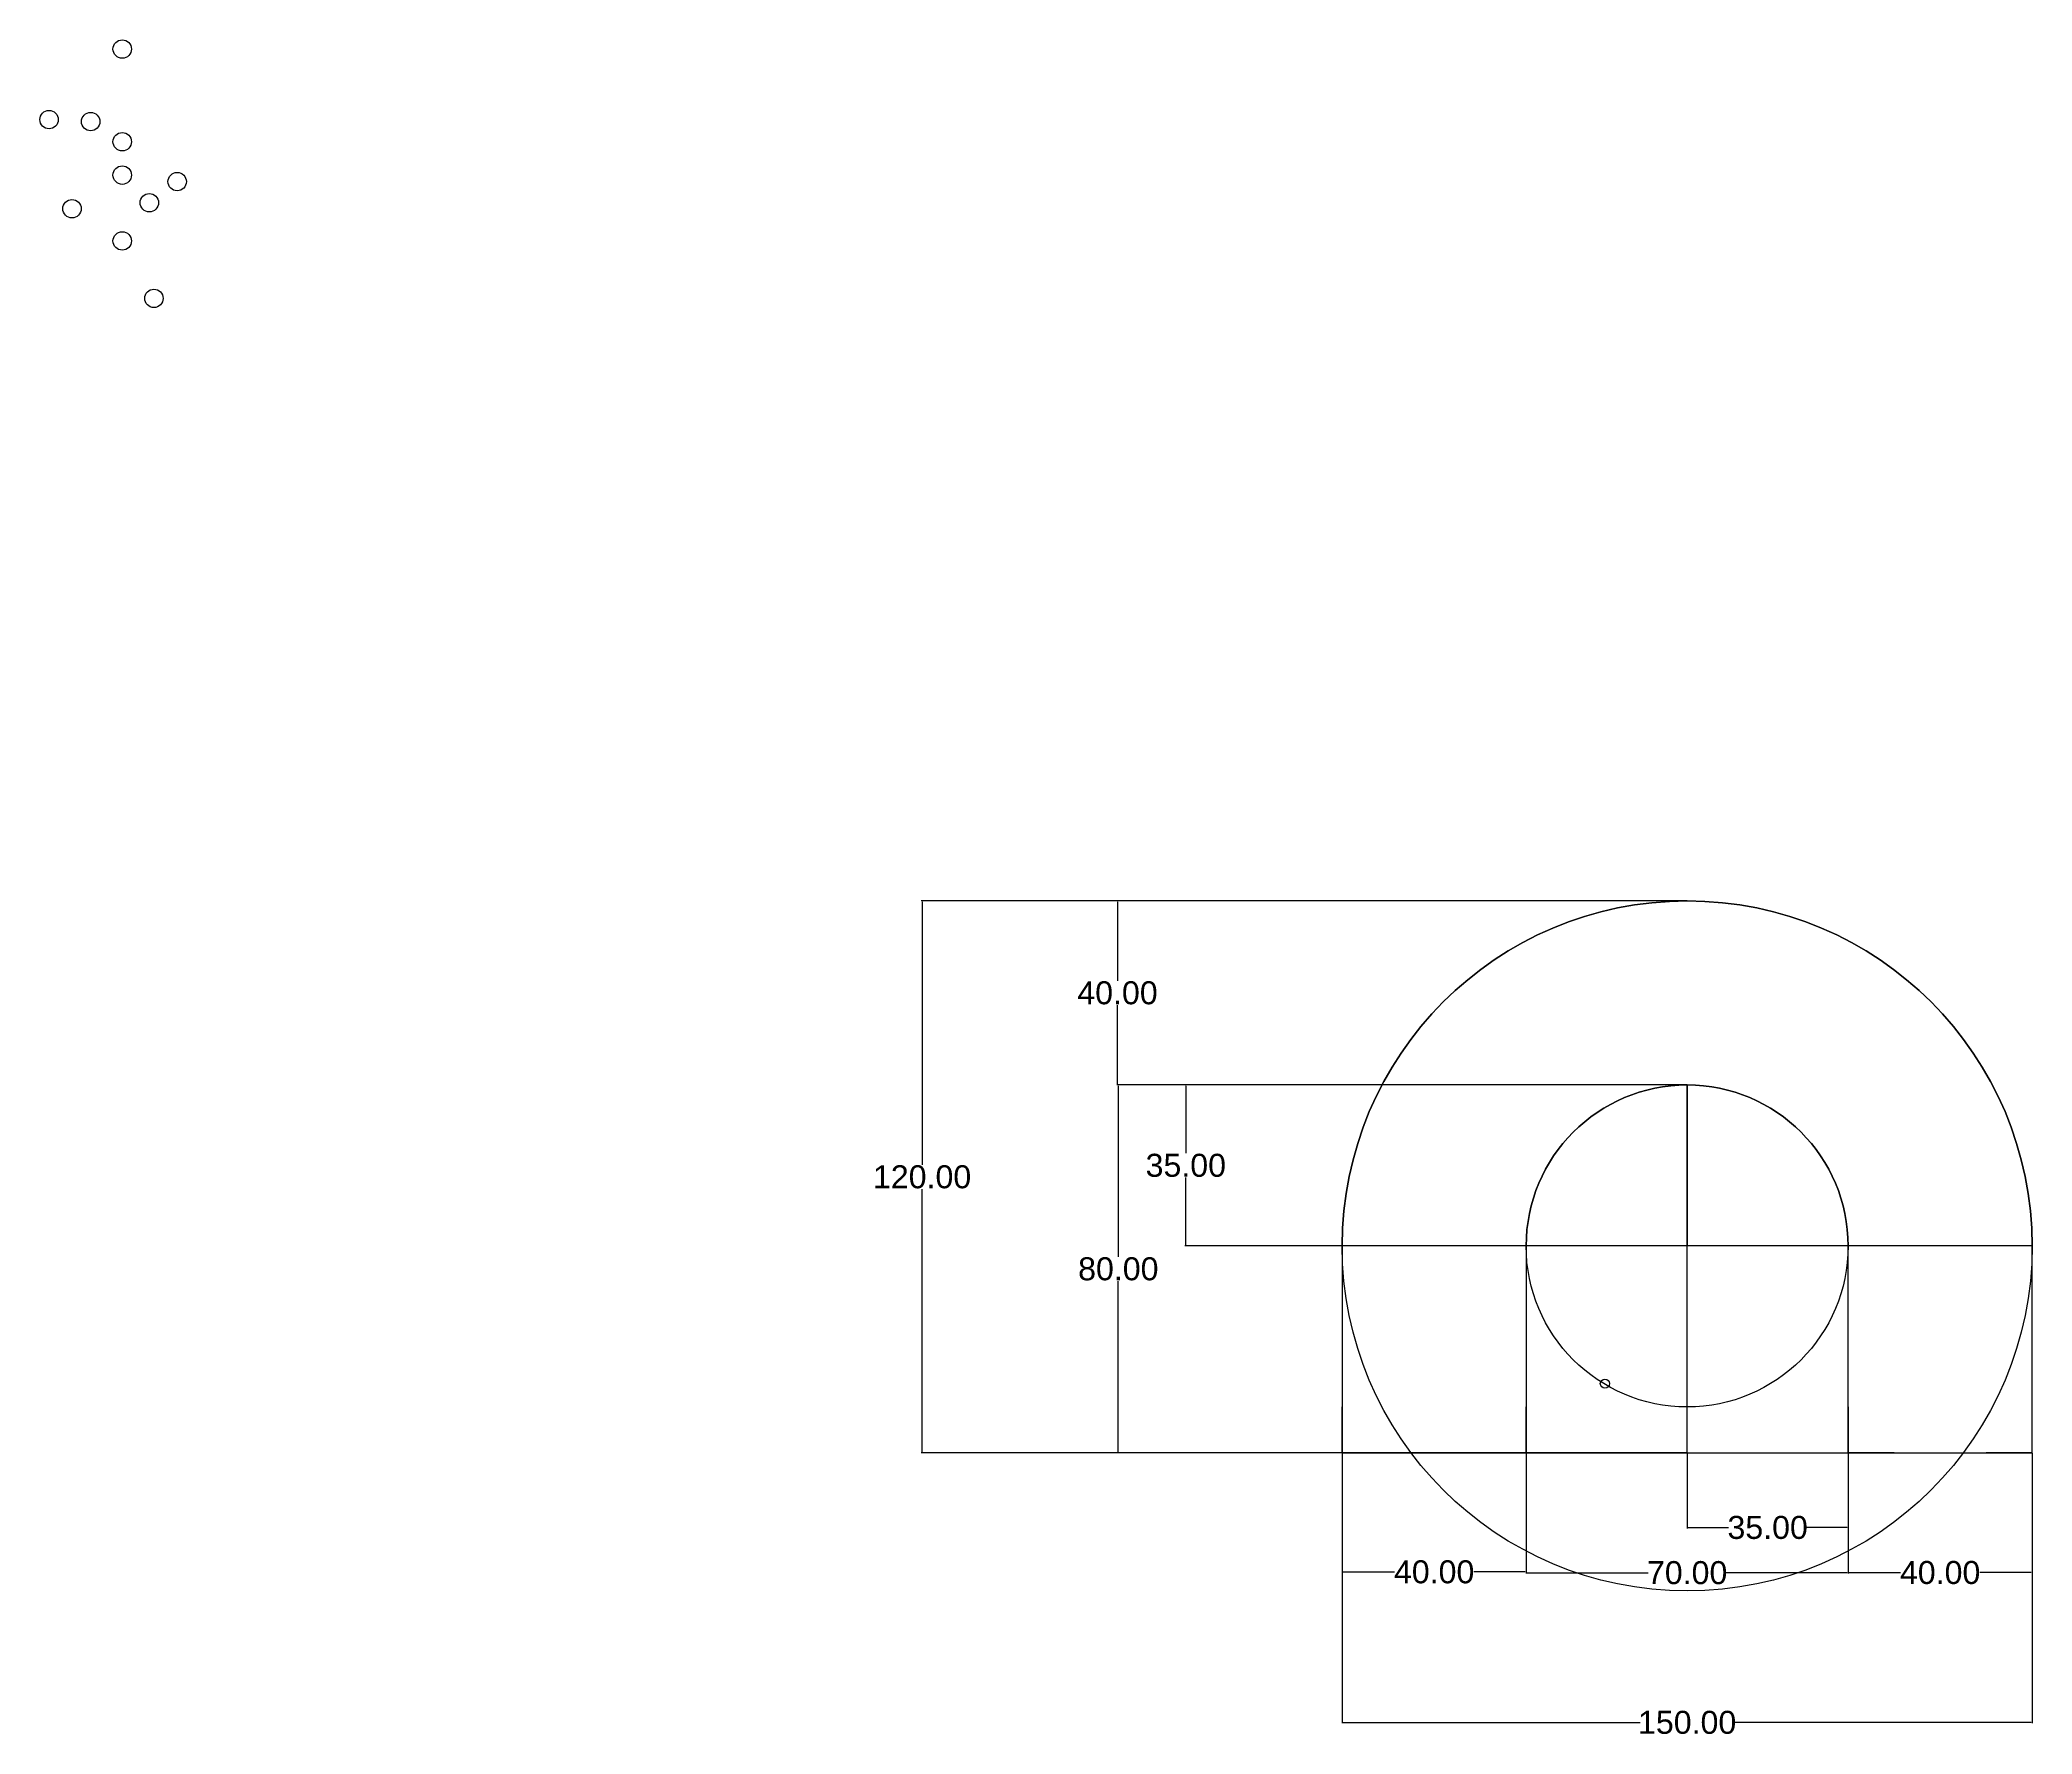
# Model space of a CAD drawing. Header units: centimetres. Extents: x -270 to 163, y -51 to 1134.
# Drawn here: x -270.1 to 163, y -50.6 to 317.7 of the extents above; entities outside this region: 4.
import ezdxf

# ---------------------------------------------------------------- set-up
doc = ezdxf.new("R2010")
doc.units = ezdxf.units.CM
doc.header["$MEASUREMENT"] = 0
for name, color, linetype in [('basic dimension', 7, 'Continuous'), ('frame', 7, 'Continuous'), ('joints', 7, 'Continuous')]:
    doc.layers.add(name, color=color, linetype=linetype)
doc.styles.get("Standard").update_dxf_attribs({"font": 'arial.ttf'})
doc.dimstyles.new('Warung', dxfattribs={"dimtxt": 2, "dimasz": 0.18, "dimexe": 0.18, "dimexo": 0.0625, "dimgap": 0.09, "dimtad": 0, "dimtih": 1, "dimtoh": 1, "dimzin": 0, "dimdsep": 46, "dimtxsty": 'Standard', "dimcen": 0.09, "dimadec": 0, "dimazin": 0, "dimtfac": 1, "dimtofl": 0, "dimtmove": 0, "dimatfit": 3, "dimfxl": 1, "dimtolj": 1, "dimtzin": 0, "dimarcsym": 0})

# ---------------------------------------------------------------- blocks, each defined once
blk = doc.blocks.new('*D2')
at = {"layer": 'basic dimension', "color": 0, "lineweight": -2, "transparency": 16777216}
for p, q in [((13.01, 10.46), (13.01, -15.53)), ((53.01, 10.46), (53.01, -15.53)), ((13.19, -15.35), (24.39, -15.35)), ((52.83, -15.35), (41.63, -15.35))]:
    blk.add_line(p, q, dxfattribs=at)
at = {"layer": 'basic dimension', "color": 0, "transparency": 16777216}
for points in [[(13.19, -15.32), (13.19, -15.38), (13.01, -15.35)], [(52.83, -15.32), (52.83, -15.38), (53.01, -15.35)]]:
    blk.add_solid(points, dxfattribs=at)
at = {"layer": 'basic dimension', "color": 0, "transparency": 16777216, "insert": (33.01, -15.35), "char_height": 2, "attachment_point": 5}
blk.add_mtext('\\A1;{\\H2.5x;40.00}', dxfattribs=at)
blk = doc.blocks.new('*D3')
at = {"layer": 'basic dimension', "color": 0, "lineweight": -2, "transparency": 16777216}
for p, q in [((53.01, 10.46), (53.01, -15.71)), ((123.01, 10.46), (123.01, -15.71)), ((53.19, -15.53), (79.52, -15.53)), ((122.83, -15.53), (96.51, -15.53))]:
    blk.add_line(p, q, dxfattribs=at)
at = {"layer": 'basic dimension', "color": 0, "transparency": 16777216}
for points in [[(53.19, -15.5), (53.19, -15.56), (53.01, -15.53)], [(122.83, -15.5), (122.83, -15.56), (123.01, -15.53)]]:
    blk.add_solid(points, dxfattribs=at)
at = {"layer": 'basic dimension', "color": 0, "transparency": 16777216, "insert": (88.01, -15.53), "char_height": 2, "attachment_point": 5}
blk.add_mtext('\\A1;{\\H2.5x;70.00}', dxfattribs=at)
blk = doc.blocks.new('*D4')
at = {"layer": 'basic dimension', "color": 0, "lineweight": -2, "transparency": 16777216}
for p, q in [((123.01, 10.46), (123.01, -15.68)), ((163.01, 10.46), (163.01, -15.68)), ((123.19, -15.5), (134.39, -15.5)), ((162.83, -15.5), (151.63, -15.5))]:
    blk.add_line(p, q, dxfattribs=at)
at = {"layer": 'basic dimension', "color": 0, "transparency": 16777216}
for points in [[(123.19, -15.47), (123.19, -15.53), (123.01, -15.5)], [(162.83, -15.47), (162.83, -15.53), (163.01, -15.5)]]:
    blk.add_solid(points, dxfattribs=at)
at = {"layer": 'basic dimension', "color": 0, "transparency": 16777216, "insert": (143.01, -15.5), "char_height": 2, "attachment_point": 5}
blk.add_mtext('\\A1;{\\H2.5x;40.00}', dxfattribs=at)
blk = doc.blocks.new('*D5')
at = {"layer": 'basic dimension', "color": 0, "lineweight": -2, "transparency": 16777216}
for p, q in [((13.01, 10.46), (13.01, -48.25)), ((163.01, 10.46), (163.01, -48.25)), ((13.19, -48.07), (77.79, -48.07)), ((162.83, -48.07), (98.24, -48.07))]:
    blk.add_line(p, q, dxfattribs=at)
at = {"layer": 'basic dimension', "color": 0, "transparency": 16777216}
for points in [[(13.19, -48.04), (13.19, -48.1), (13.01, -48.07)], [(162.83, -48.04), (162.83, -48.1), (163.01, -48.07)]]:
    blk.add_solid(points, dxfattribs=at)
at = {"layer": 'basic dimension', "color": 0, "transparency": 16777216, "insert": (88.01, -48.07), "char_height": 2, "attachment_point": 5}
blk.add_mtext('\\A1;{\\H2.5x;150.00}', dxfattribs=at)
blk = doc.blocks.new('*D6')
at = {"layer": 'basic dimension', "color": 0, "lineweight": -2, "transparency": 16777216}
for p, q in [((87.95, 90.52), (-35.83, 90.52)), ((-35.65, 90.34), (-35.65, 53.16)), ((-35.65, 10.7), (-35.65, 47.88)), ((87.95, 10.52), (-35.83, 10.52))]:
    blk.add_line(p, q, dxfattribs=at)
at = {"layer": 'basic dimension', "color": 0, "transparency": 16777216}
for points in [[(-35.68, 90.34), (-35.62, 90.34), (-35.65, 90.52)], [(-35.68, 10.7), (-35.62, 10.7), (-35.65, 10.52)]]:
    blk.add_solid(points, dxfattribs=at)
at = {"layer": 'basic dimension', "color": 0, "transparency": 16777216, "insert": (-35.65, 50.52), "char_height": 2, "attachment_point": 5}
blk.add_mtext('\\A1;{\\H2.5x;80.00}', dxfattribs=at)
blk = doc.blocks.new('*D8')
at = {"layer": 'basic dimension', "color": 0, "lineweight": -2, "transparency": 16777216}
for p, q in [((88.01, 10.46), (88.01, -5.88)), ((123.01, 10.46), (123.01, -5.88)), ((88.19, -5.7), (97, -5.7)), ((122.83, -5.7), (114.03, -5.7))]:
    blk.add_line(p, q, dxfattribs=at)
at = {"layer": 'basic dimension', "color": 0, "transparency": 16777216}
for points in [[(88.19, -5.67), (88.19, -5.73), (88.01, -5.7)], [(122.83, -5.67), (122.83, -5.73), (123.01, -5.7)]]:
    blk.add_solid(points, dxfattribs=at)
at = {"layer": 'basic dimension', "color": 0, "transparency": 16777216, "insert": (105.51, -5.7), "char_height": 2, "attachment_point": 5}
blk.add_mtext('\\A1;{\\H2.5x;35.00}', dxfattribs=at)
blk = doc.blocks.new('*D9')
at = {"layer": 'basic dimension', "color": 0, "lineweight": -2, "transparency": 16777216}
for p, q in [((87.95, 90.52), (-21.16, 90.52)), ((-20.98, 90.34), (-20.98, 75.66)), ((-20.98, 55.7), (-20.98, 70.37)), ((87.95, 55.52), (-21.16, 55.52))]:
    blk.add_line(p, q, dxfattribs=at)
at = {"layer": 'basic dimension', "color": 0, "transparency": 16777216}
for points in [[(-21.01, 90.34), (-20.95, 90.34), (-20.98, 90.52)], [(-21.01, 55.7), (-20.95, 55.7), (-20.98, 55.52)]]:
    blk.add_solid(points, dxfattribs=at)
at = {"layer": 'basic dimension', "color": 0, "transparency": 16777216, "insert": (-20.98, 73.02), "char_height": 2, "attachment_point": 5}
blk.add_mtext('\\A1;{\\H2.5x;35.00}', dxfattribs=at)
blk = doc.blocks.new('*D14')
at = {"layer": 'basic dimension', "color": 0, "lineweight": -2, "transparency": 16777216}
for p, q in [((87.95, 130.52), (-78.49, 130.52)), ((-78.31, 130.34), (-78.31, 73.16)), ((-78.31, 10.7), (-78.31, 67.88)), ((87.95, 10.52), (-78.49, 10.52))]:
    blk.add_line(p, q, dxfattribs=at)
at = {"layer": 'basic dimension', "color": 0, "transparency": 16777216}
for points in [[(-78.34, 130.34), (-78.28, 130.34), (-78.31, 130.52)], [(-78.34, 10.7), (-78.28, 10.7), (-78.31, 10.52)]]:
    blk.add_solid(points, dxfattribs=at)
at = {"layer": 'basic dimension', "color": 0, "transparency": 16777216, "insert": (-78.31, 70.52), "char_height": 2, "attachment_point": 5}
blk.add_mtext('\\A1;{\\H2.5x;120.00}', dxfattribs=at)
blk = doc.blocks.new('*D15')
at = {"layer": 'basic dimension', "color": 0, "lineweight": -2, "transparency": 16777216}
for p, q in [((87.95, 130.52), (-36.01, 130.52)), ((-35.83, 130.34), (-35.83, 113.16)), ((-35.83, 90.7), (-35.83, 107.88)), ((87.95, 90.52), (-36.01, 90.52))]:
    blk.add_line(p, q, dxfattribs=at)
at = {"layer": 'basic dimension', "color": 0, "transparency": 16777216}
for points in [[(-35.86, 130.34), (-35.8, 130.34), (-35.83, 130.52)], [(-35.86, 90.7), (-35.8, 90.7), (-35.83, 90.52)]]:
    blk.add_solid(points, dxfattribs=at)
at = {"layer": 'basic dimension', "color": 0, "transparency": 16777216, "insert": (-35.83, 110.52), "char_height": 2, "attachment_point": 5}
blk.add_mtext('\\A1;{\\H2.5x;40.00}', dxfattribs=at)

msp = doc.modelspace()

# ---------------------------------------------------------------- linework, layer by layer
at = {"layer": 'basic dimension'}
for p, q in [((88.012, 10.519), (88.012, 90.519)), ((88.012, 90.519), (88.012, 55.519)), ((13.012, 10.519), (53.012, 10.519)), ((53.012, 10.519), (123.012, 10.519)), ((123.012, 10.519), (163.012, 10.519)), ((163.012, 10.519), (163.012, 10.519, 80)), ((163.012, 10.519, 80), (163.012, 10.519, 170))]:
    msp.add_line(p, q, dxfattribs=at)
for points in [[(13.012, 10.519), (163.012, 10.519), (163.012, 55.519), (13.012, 55.519)], [(53.012, 10.519), (123.012, 10.519), (123.012, 55.519), (53.012, 55.519)]]:
    msp.add_lwpolyline(points, close=True, dxfattribs=at)
for centre, radius in [((88.012, 55.519), 75), ((88.012, 55.519), 35), ((70.135, 25.59), 1)]:
    msp.add_circle(centre, radius, dxfattribs=at)
for radius in [75, 35]:
    msp.add_arc((88.012, 55.519), radius, 0, 180, dxfattribs=at)
at = {"layer": 'frame'}
for centre in [(-252.204, 315.706), (-252.204, 315.706, -7.188), (-268.106, 300.364), (-259.056, 299.944), (-252.204, 295.557), (-252.204, 288.295), (-240.251, 286.89), (-263.118, 280.99), (-246.303, 282.299), (-252.204, 273.993), (-245.309, 261.509)]:
    msp.add_circle(centre, 2, dxfattribs=at)
at = {"layer": 'joints'}
for p, q in [((13.012, 10.519), (13.012, 20.519)), ((53.012, 10.519), (53.012, 20.519)), ((123.012, 10.519, 170), (123.012, 20.519, 170)), ((123.012, 10.519), (123.012, 20.519)), ((123.012, 20.519, 80), (123.012, 10.519, 80)), ((163.012, 10.519), (163.012, 20.519)), ((13.012, 10.519), (23.012, 10.519)), ((13.012, 10.519), (13.012, 10.519, 10)), ((53.012, 10.519), (43.012, 10.519)), ((53.012, 10.519), (53.012, 10.519, 10)), ((123.012, 10.519, 170), (133.012, 10.519, 170)), ((123.012, 10.519, 170), (123.012, 10.519, 160)), ((123.012, 10.519, 80), (123.012, 10.519, 70)), ((123.012, 10.519, 80), (123.012, 10.519, 90)), ((123.012, 10.519), (133.012, 10.519)), ((123.012, 10.519), (123.012, 10.519, 10)), ((133.012, 10.519, 80), (123.012, 10.519, 80)), ((163.012, 10.519), (153.012, 10.519)), ((163.012, 10.519, 170), (163.012, 10.519, 160)), ((163.012, 10.519, 80), (163.012, 10.519, 70)), ((163.012, 10.519), (163.012, 10.519, 10))]:
    msp.add_line(p, q, dxfattribs=at)
at = {"layer": 'joints', "elevation": 80}
msp.add_lwpolyline([(123.012, 20.519), (123.012, 10.519), (133.012, 10.519)], dxfattribs=at)
at = {"layer": 'joints'}
for centre in [(30.731, 1132.021), (29.594, 1127.857), (30.691, 1119.236), (34.029, 1116.248)]:
    msp.add_circle(centre, 2.2, dxfattribs=at)

# ---------------------------------------------------------------- dimensions: what is measured, and where the dimension line sits
at = {"layer": 'basic dimension'}
dim = msp.add_linear_dim(base=(-78.312, 130.519), p1=(88.012, 10.519), p2=(88.012, 130.519), angle=90, text='{\\H2.5x;<>}', dimstyle='Warung', dxfattribs=at)
dim.commit()
dim.dimension.update_dxf_attribs({"geometry": '*D14', "text_midpoint": (-78.312, 70.519), "dimtype": 160})
for base, p2, picture, middle in [((-35.832, 130.519), (88.012, 130.519), '*D15', (-35.832, 110.519)), ((-35.652, 10.519), (88.012, 10.519), '*D6', (-35.652, 50.519))]:
    dim = msp.add_linear_dim(base=base, p1=(88.012, 90.519), p2=p2, angle=90, text='{\\H2.5x;<>}', dimstyle='Warung', dxfattribs=at)
    dim.commit()
    dim.dimension.update_dxf_attribs({"geometry": picture, "text_midpoint": middle})
for p1, p2, distance, picture, middle in [((88.012, 90.519), (88.012, 55.519), -108.996, '*D9', (-20.983, 73.019)), ((88.012, 10.519), (123.012, 10.519), -16.22, '*D8', (105.512, -5.7))]:
    dim = msp.add_aligned_dim(p1=p1, p2=p2, distance=distance, text='{\\H2.5x;<>}', dimstyle='Warung', dxfattribs=at)
    dim.commit()
    dim.dimension.update_dxf_attribs({"geometry": picture, "text_midpoint": middle})
for base, p1, p2, picture, middle in [((53.012, -15.347), (13.012, 10.519), (53.012, 10.519), '*D2', (33.012, -15.347)), ((163.012, -48.071), (13.012, 10.519), (163.012, 10.519), '*D5', (88.012, -48.071)), ((123.012, -15.527), (53.012, 10.519), (123.012, 10.519), '*D3', (88.012, -15.527)), ((163.012, -15.497), (123.012, 10.519), (163.012, 10.519), '*D4', (143.012, -15.497))]:
    dim = msp.add_linear_dim(base=base, p1=p1, p2=p2, text='{\\H2.5x;<>}', dimstyle='Warung', dxfattribs=at)
    dim.commit()
    dim.dimension.update_dxf_attribs({"geometry": picture, "text_midpoint": middle})

doc.saveas('drawing.dxf')
